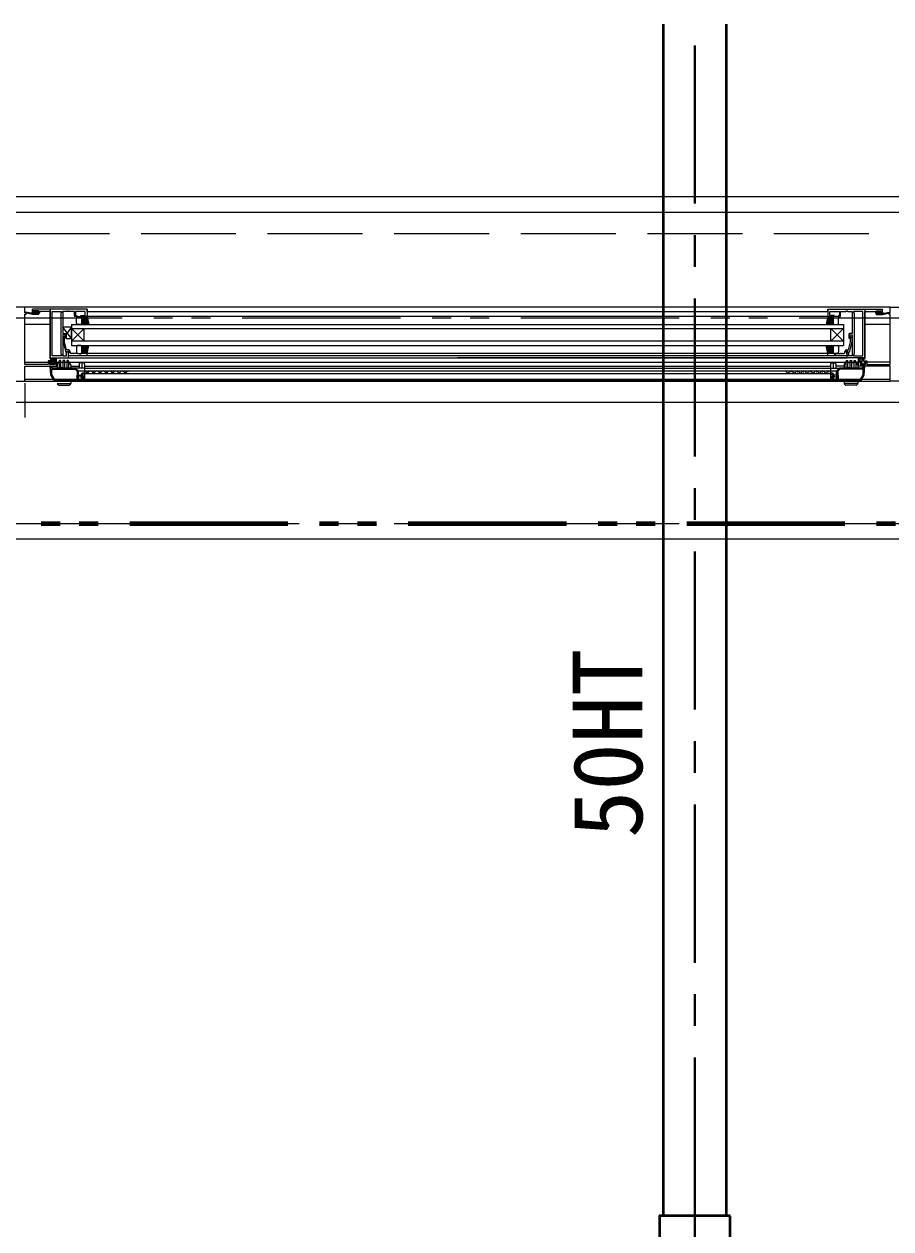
# Model space of a CAD drawing. Units: millimetres at full size, sheet at 1:30. Extents: x -16828 to 149130, y 47892 to 100313.
# Drawn here: x 20324 to 21146, y 62882 to 64024 of the extents above; entities that cross this region are included whole.
import ezdxf
from ezdxf.enums import TextEntityAlignment as Align

# ---------------------------------------------------------------- set-up
doc = ezdxf.new("R2010")
doc.units = ezdxf.units.MM
doc.header["$LTSCALE"] = 30
for name, pattern in [('CHAIN1', [8, 5, -1, 1, -1]), ('CHAIN2', [12, 9, -1, 1, -1]), ('DASHED3', [4, 3, -1]), ('DOUBLE_CHAIN1', [8.8, 5, -1, 0.6, -0.6, 0.6, -1])]:
    doc.linetypes.add(name, pattern=pattern)
for name, color, linetype, lineweight in [('0-0', 7, 'CHAIN2', 15), ('0-1', 7, 'Continuous', 15), ('2-0_通芯', 7, 'DOUBLE_CHAIN1', 15), ('2-A_建具', 7, 'Continuous', 15), ('9-9_配管－汚水１：硬質塩ビ管（ＤＶ）', 2, 'Continuous', 30)]:
    doc.layers.add(name, color=color, linetype=linetype, lineweight=lineweight)
doc.styles.add('ＭＳ ゴシック', font='')
doc.styles.get('ＭＳ ゴシック').set_extended_font_data('MS Gothic')

msp = doc.modelspace()

# ---------------------------------------------------------------- linework, layer by layer
at = {"layer": '0-0'}
msp.add_line((-9565.04, 63550.86), (35684.96, 63550.86), dxfattribs=at)
at = {"layer": '0-1'}
for p, q in [((-6110.04, 63845.86), (25484.96, 63845.86)), ((18459.96, 63665.86), (23009.96, 63665.86))]:
    msp.add_line(p, q, dxfattribs=at)
at = {"layer": '0-1', "linetype": 'DASHED3'}
msp.add_line((-925.04, 63825.86), (25384.96, 63825.86), dxfattribs=at)
at = {"layer": '2-0_通芯'}
msp.add_line((-9565.04, 63745.86), (35684.96, 63745.86), dxfattribs=at)
at = {"layer": '2-0_通芯', "color": 1, "lineweight": 60}
msp.add_line((-10727.74, 63550.86), (35684.96, 63550.86), dxfattribs=at)
at = {"layer": '2-A_建具'}
for p, q in [((21144.96, 63755.86), (20300.46, 63755.86)), ((20324.96, 63750.36), (20324.96, 63755.86)), ((20325.96, 63750.36), (20324.96, 63750.36)), ((20331.96, 63749.06), (20325.2, 63750.47)), ((20330.85, 63750.23), (20325.31, 63751.06)), ((20325.96, 63749.36), (20325.96, 63750.36)), ((20383.96, 63753.86), (20331.96, 63753.86)), ((20331.96, 63750.56), (20331.96, 63753.86)), ((20332.76, 63752.36), (20332.76, 63750.86)), ((20337.96, 63752.36), (20332.76, 63752.36)), ((20332.76, 63750.86), (20333.86, 63750.86)), ((20333.65, 63752.17), (20333.15, 63751.67)), ((20333.89, 63751.23), (20333.3, 63751.82)), ((20333.36, 63751.16), (20333.7, 63751.16)), ((20334.46, 63752.26), (20333.86, 63752.26)), ((20333.86, 63750.86), (20333.86, 63750.06)), ((20334.16, 63750.7), (20334.16, 63750.06)), ((20337.4, 63749.06), (20334.2, 63752.26)), ((20336.06, 63749.06), (20334.23, 63750.89)), ((20336.66, 63752.06), (20334.66, 63752.06)), ((20336.65, 63751.16), (20335.75, 63752.06)), ((20336.56, 63751.16), (20337.36, 63751.16)), ((20336.56, 63750.06), (20336.56, 63751.16)), ((20337.36, 63752.26), (20336.86, 63752.26)), ((20336.86, 63750.86), (20337.96, 63750.86)), ((20336.86, 63750.06), (20336.86, 63750.86)), ((20337.66, 63751.5), (20336.9, 63752.26)), ((20337.66, 63751.46), (20337.66, 63751.96)), ((20337.96, 63750.86), (20337.96, 63752.36)), ((20338.76, 63751.93), (20338.76, 63750.56)), ((20348.96, 63751.93), (20338.76, 63751.93)), ((20348.96, 63753.86), (20348.96, 63707.86)), ((20348.96, 63707.86), (20348.96, 63751.93)), ((20350.89, 63751.93), (20359.46, 63751.93)), ((20350.89, 63709.79), (20350.89, 63751.93)), ((20359.46, 63750.86), (20359.03, 63750.43)), ((20359.03, 63750.43), (20359.03, 63711.29)), ((20359.46, 63751.93), (20359.46, 63750.86)), ((20360.96, 63751.93), (20360.96, 63730.76)), ((20365, 63751.93), (20360.96, 63751.93)), ((20366, 63751.93), (20365.92, 63751.93)), ((20371.76, 63751.93), (20366.92, 63751.93)), ((20371.76, 63747.56), (20371.76, 63751.93)), ((20372.76, 63751.93), (20372.76, 63748.06)), ((20382.03, 63751.93), (20372.76, 63751.93)), ((20382.03, 63748.06), (20382.03, 63751.93)), ((20383.96, 63751.66), (20383.96, 63753.86)), ((20383.96, 63753.86), (20383.96, 63747.56)), ((20383.96, 63751.66), (20734.96, 63751.66)), ((20734.96, 63751.66), (21085.96, 63751.66)), ((21085.96, 63753.86), (21137.96, 63753.86)), ((21085.96, 63751.66), (21085.96, 63753.86)), ((21085.96, 63753.86), (21085.96, 63747.56)), ((21087.89, 63751.93), (21097.16, 63751.93)), ((21087.89, 63748.06), (21087.89, 63751.93)), ((21097.16, 63751.93), (21097.16, 63748.06)), ((21098.16, 63751.93), (21103, 63751.93)), ((21098.16, 63747.56), (21098.16, 63751.93)), ((21103.92, 63751.93), (21104, 63751.93)), ((21104.92, 63751.93), (21108.96, 63751.93)), ((21108.96, 63751.93), (21108.96, 63730.76)), ((21110.46, 63751.93), (21110.46, 63750.86)), ((21119.03, 63751.93), (21110.46, 63751.93)), ((21110.46, 63750.86), (21110.89, 63750.43)), ((21110.89, 63750.43), (21110.89, 63711.29)), ((21119.03, 63709.79), (21119.03, 63751.93)), ((21120.96, 63753.86), (21120.96, 63707.86)), ((21120.96, 63751.93), (21131.16, 63751.93)), ((21120.96, 63707.86), (21120.96, 63751.93)), ((21131.16, 63751.93), (21131.16, 63750.56)), ((21131.96, 63752.36), (21137.16, 63752.36)), ((21131.96, 63750.86), (21131.96, 63752.36)), ((21133.06, 63750.86), (21131.96, 63750.86)), ((21132.26, 63751.5), (21133.02, 63752.26)), ((21132.26, 63751.46), (21132.26, 63751.96)), ((21132.52, 63749.06), (21135.72, 63752.26)), ((21132.56, 63752.26), (21133.06, 63752.26)), ((21133.36, 63751.16), (21132.56, 63751.16)), ((21133.06, 63750.06), (21133.06, 63750.86)), ((21133.26, 63752.06), (21135.26, 63752.06)), ((21133.27, 63751.16), (21134.17, 63752.06)), ((21133.36, 63750.06), (21133.36, 63751.16)), ((21133.86, 63749.06), (21135.69, 63750.89)), ((21135.46, 63752.26), (21136.06, 63752.26)), ((21135.76, 63750.7), (21135.76, 63750.06)), ((21136.03, 63751.23), (21136.62, 63751.82)), ((21136.06, 63750.86), (21136.06, 63750.06)), ((21137.16, 63750.86), (21136.06, 63750.86)), ((21136.56, 63751.16), (21136.22, 63751.16)), ((21136.27, 63752.17), (21136.77, 63751.67)), ((21137.16, 63752.36), (21137.16, 63750.86)), ((21137.96, 63750.56), (21137.96, 63753.86)), ((21137.96, 63749.06), (21144.72, 63750.47)), ((21139.07, 63750.23), (21144.61, 63751.06)), ((21143.96, 63750.36), (21144.96, 63750.36)), ((21143.96, 63749.36), (21143.96, 63750.36)), ((21144.96, 63755.86), (21169.46, 63755.86)), ((21144.96, 63750.36), (21144.96, 63755.86)), ((20324.96, 63749.36), (20325.96, 63749.36)), ((20324.96, 63701.59), (20324.96, 63749.36)), ((20324.96, 63739.66), (20348.96, 63739.66)), ((20331.96, 63750.06), (20331.87, 63750.07)), ((20331.96, 63749.06), (20331.96, 63750.06)), ((20334.16, 63750.06), (20331.96, 63750.06)), ((20332.01, 63749.06), (20331.96, 63749.11)), ((20337.66, 63749.06), (20331.96, 63749.06)), ((20333.36, 63749.06), (20332.36, 63750.06)), ((20334.71, 63749.06), (20333.71, 63750.06)), ((20338.26, 63750.06), (20336.56, 63750.06)), ((20337.94, 63749.87), (20337.77, 63750.04)), ((20337.96, 63749.36), (20337.96, 63749.76)), ((20368.96, 63739.56), (20368.96, 63719.56)), ((20368.96, 63739.56), (21100.96, 63739.56)), ((20373.96, 63747.06), (20372.26, 63747.06)), ((20372.76, 63748.06), (20373.96, 63748.06)), ((20373.96, 63748.06), (20373.96, 63747.06)), ((20373.96, 63740.56), (20373.96, 63746.06)), ((20374.96, 63747.06), (20377.96, 63747.06)), ((20377.96, 63739.56), (20374.96, 63739.56)), ((20377.96, 63748.06), (20382.03, 63748.06)), ((20377.96, 63747.06), (20377.96, 63748.06)), ((20383.96, 63747.06), (20377.96, 63747.06)), ((20378.96, 63739.56), (20378.96, 63747.06)), ((20378.96, 63742.95), (20383.07, 63747.06)), ((20378.96, 63744.36), (20381.66, 63747.06)), ((20378.96, 63745.77), (20380.25, 63747.06)), ((20378.96, 63741.53), (20384.05, 63746.62)), ((20378.96, 63746.06), (20378.96, 63740.56)), ((20378.96, 63745.87), (20385.27, 63739.56)), ((20378.96, 63740.12), (20384.28, 63745.44)), ((20378.96, 63744.46), (20383.86, 63739.56)), ((20378.96, 63743.05), (20382.45, 63739.56)), ((20378.96, 63741.63), (20381.03, 63739.56)), ((20378.96, 63740.22), (20379.62, 63739.56)), ((20379.19, 63747.06), (20385.15, 63741.1)), ((20379.82, 63739.56), (20384.52, 63744.26)), ((20380.6, 63747.06), (20384.8, 63742.86)), ((20381.23, 63739.56), (20384.76, 63743.08)), ((20382.02, 63747.06), (20384.45, 63744.63)), ((20382.65, 63739.56), (20384.99, 63741.91)), ((20383.43, 63747.06), (20384.09, 63746.4)), ((20734.96, 63747.06), (20383.46, 63747.06)), ((20383.96, 63747.06), (20385.46, 63739.56)), ((20384.06, 63739.56), (20385.23, 63740.73)), ((21086.46, 63747.06), (20734.96, 63747.06)), ((21085.96, 63747.06), (21084.46, 63739.56)), ((21090.96, 63745.87), (21084.65, 63739.56)), ((21085.86, 63739.56), (21084.69, 63740.73)), ((21090.73, 63747.06), (21084.77, 63741.1)), ((21087.27, 63739.56), (21084.93, 63741.91)), ((21089.32, 63747.06), (21085.12, 63742.86)), ((21088.69, 63739.56), (21085.16, 63743.08)), ((21090.1, 63739.56), (21085.4, 63744.26)), ((21087.9, 63747.06), (21085.47, 63744.63)), ((21090.96, 63740.12), (21085.64, 63745.44)), ((21086.49, 63747.06), (21085.83, 63746.4)), ((21090.96, 63741.53), (21085.87, 63746.62)), ((21085.96, 63747.06), (21091.96, 63747.06)), ((21090.96, 63744.46), (21086.06, 63739.56)), ((21090.96, 63742.95), (21086.84, 63747.06)), ((21090.96, 63743.05), (21087.47, 63739.56)), ((21091.96, 63748.06), (21087.89, 63748.06)), ((21090.96, 63744.36), (21088.26, 63747.06)), ((21090.96, 63741.63), (21088.89, 63739.56)), ((21090.96, 63745.77), (21089.67, 63747.06)), ((21090.96, 63740.22), (21090.3, 63739.56)), ((21090.96, 63739.56), (21090.96, 63747.06)), ((21090.96, 63746.06), (21090.96, 63740.56)), ((21091.96, 63747.06), (21091.96, 63748.06)), ((21094.96, 63747.06), (21091.96, 63747.06)), ((21091.96, 63739.56), (21094.96, 63739.56)), ((21095.96, 63748.06), (21095.96, 63747.06)), ((21097.16, 63748.06), (21095.96, 63748.06)), ((21095.96, 63747.06), (21097.66, 63747.06)), ((21095.96, 63740.56), (21095.96, 63746.06)), ((21100.96, 63739.56), (21100.96, 63719.56)), ((21120.96, 63739.66), (21144.96, 63739.66)), ((21131.66, 63750.06), (21133.36, 63750.06)), ((21131.96, 63749.36), (21131.96, 63749.76)), ((21131.98, 63749.87), (21132.15, 63750.04)), ((21132.26, 63749.06), (21137.96, 63749.06)), ((21135.21, 63749.06), (21136.21, 63750.06)), ((21135.76, 63750.06), (21137.96, 63750.06)), ((21136.56, 63749.06), (21137.56, 63750.06)), ((21137.9, 63749.06), (21137.96, 63749.11)), ((21137.96, 63750.06), (21138.04, 63750.07)), ((21137.96, 63749.06), (21137.96, 63750.06)), ((21144.96, 63749.36), (21143.96, 63749.36)), ((21144.96, 63701.59), (21144.96, 63749.36)), ((20368.96, 63726.26), (20360.96, 63736.76)), ((20360.96, 63736.76), (20360.96, 63730.76)), ((20368.96, 63736.76), (20360.96, 63736.76)), ((20360.96, 63730.76), (20363.96, 63730.76)), ((20360.96, 63730.76), (20363.46, 63730.76)), ((20360.96, 63729.76), (20360.96, 63709.79)), ((20362.96, 63729.76), (20360.96, 63729.76)), ((20361.94, 63727.69), (20361.16, 63726.91)), ((20362.96, 63726.56), (20362.96, 63729.76)), ((20368.96, 63736.76), (20363.96, 63730.2)), ((20363.96, 63730.76), (20363.96, 63726.26)), ((20363.96, 63730.26), (20363.96, 63726.56)), ((20368.96, 63726.26), (20368.96, 63736.76)), ((20368.96, 63735.56), (21100.96, 63735.56)), ((20380.96, 63723.56), (20368.96, 63735.56)), ((20380.96, 63735.56), (20368.96, 63723.56)), ((20380.96, 63723.56), (20380.96, 63735.56)), ((21088.96, 63723.56), (21100.96, 63735.56)), ((21088.96, 63735.56), (21100.96, 63723.56)), ((21088.96, 63723.56), (21088.96, 63735.56)), ((21105.96, 63730.26), (21105.96, 63726.56)), ((21108.96, 63730.76), (21106.46, 63730.76)), ((21106.96, 63729.76), (21108.96, 63729.76)), ((21106.96, 63726.56), (21106.96, 63729.76)), ((21107.98, 63727.69), (21108.76, 63726.91)), ((21108.96, 63729.76), (21108.96, 63709.79)), ((20361.16, 63726.91), (20361.16, 63722.96)), ((20361.16, 63722.96), (20363.77, 63713.23)), ((20362.36, 63726.41), (20362.78, 63726.84)), ((20362.36, 63723.12), (20362.36, 63726.41)), ((20364.44, 63715.36), (20362.36, 63723.12)), ((20363.96, 63726.56), (20362.96, 63726.56)), ((20363.96, 63726.26), (20368.96, 63726.26)), ((21100.96, 63723.56), (20368.96, 63723.56)), ((20368.96, 63719.56), (21100.96, 63719.56)), ((20373.96, 63718.56), (20373.96, 63713.06)), ((20377.96, 63719.56), (20374.96, 63719.56)), ((20378.96, 63713.25), (20385.27, 63719.56)), ((20378.96, 63714.66), (20383.86, 63719.56)), ((20378.96, 63719.56), (20378.96, 63712.06)), ((20378.96, 63716.08), (20382.45, 63719.56)), ((20378.96, 63717.49), (20381.03, 63719.56)), ((20378.96, 63718.9), (20379.62, 63719.56)), ((20378.96, 63719), (20384.28, 63713.68)), ((20378.96, 63713.06), (20378.96, 63718.56)), ((20378.96, 63717.59), (20384.05, 63712.5)), ((20378.96, 63716.18), (20383.07, 63712.06)), ((20379.19, 63712.06), (20385.15, 63718.03)), ((20379.82, 63719.56), (20384.52, 63714.86)), ((20380.6, 63712.06), (20384.8, 63716.26)), ((20381.23, 63719.56), (20384.76, 63716.04)), ((20382.65, 63719.56), (20384.99, 63717.22)), ((20383.96, 63712.06), (20385.46, 63719.56)), ((20384.06, 63719.56), (20385.23, 63718.39)), ((21085.96, 63712.06), (21084.46, 63719.56)), ((21090.96, 63713.25), (21084.65, 63719.56)), ((21085.86, 63719.56), (21084.69, 63718.39)), ((21090.73, 63712.06), (21084.77, 63718.03)), ((21087.27, 63719.56), (21084.93, 63717.22)), ((21089.32, 63712.06), (21085.12, 63716.26)), ((21088.69, 63719.56), (21085.16, 63716.04)), ((21090.1, 63719.56), (21085.4, 63714.86)), ((21090.96, 63719), (21085.64, 63713.68)), ((21090.96, 63717.59), (21085.87, 63712.5)), ((21090.96, 63714.66), (21086.06, 63719.56)), ((21090.96, 63716.18), (21086.84, 63712.06)), ((21090.96, 63716.08), (21087.47, 63719.56)), ((21090.96, 63717.49), (21088.89, 63719.56)), ((21090.96, 63718.9), (21090.3, 63719.56)), ((21090.96, 63719.56), (21090.96, 63712.06)), ((21090.96, 63713.06), (21090.96, 63718.56)), ((21091.96, 63719.56), (21094.96, 63719.56)), ((21095.96, 63718.56), (21095.96, 63713.06)), ((21105.48, 63715.36), (21107.56, 63723.12)), ((21105.96, 63726.56), (21106.96, 63726.56)), ((21108.76, 63722.96), (21106.15, 63713.23)), ((21107.56, 63726.41), (21107.14, 63726.84)), ((21107.56, 63723.12), (21107.56, 63726.41)), ((21108.76, 63726.91), (21108.76, 63722.96)), ((20347.06, 63704.76), (20347.06, 63704.16)), ((20354.96, 63705.06), (20347.36, 63705.06)), ((20347.36, 63703.86), (20348.56, 63705.06)), ((20348.9, 63704.06), (20349.9, 63705.06)), ((20348.96, 63707.86), (20365.96, 63707.86)), ((20348.96, 63707.86), (20734.96, 63707.86)), ((20349.23, 63706.66), (20353.19, 63706.66)), ((20349.3, 63701.76), (20352.6, 63705.06)), ((20349.46, 63703.27), (20351.25, 63705.06)), ((20350.06, 63705.06), (20350.16, 63706.21)), ((20359.46, 63709.79), (20350.89, 63709.79)), ((20351.26, 63705.06), (20351.16, 63706.21)), ((20352.94, 63704.06), (20353.94, 63705.06)), ((20353.76, 63706.24), (20353.76, 63705.06)), ((20354.09, 63703.86), (20354.96, 63704.73)), ((20354.96, 63704.16), (20354.96, 63706.84)), ((20355.46, 63701.13), (20357.96, 63705.46)), ((20357.36, 63704.42), (20357.36, 63698.16)), ((20358.86, 63705.46), (20357.96, 63705.46)), ((20358.86, 63698.46), (20358.86, 63705.46)), ((20359.03, 63711.29), (20359.46, 63710.86)), ((20359.46, 63710.86), (20359.46, 63709.79)), ((20360.96, 63709.79), (20364.46, 63709.79)), ((20361.16, 63698.46), (20361.16, 63705.46)), ((20362.76, 63705.46), (20361.16, 63705.46)), ((20362.76, 63698.46), (20362.76, 63705.46)), ((20364.03, 63712.1), (20365.16, 63714.06)), ((20364.03, 63711.29), (20364.03, 63712.1)), ((20364.46, 63710.86), (20364.03, 63711.29)), ((20364.25, 63712.86), (20364.47, 63712.86)), ((20366.26, 63715.36), (20364.44, 63715.36)), ((20364.46, 63709.79), (20364.46, 63710.86)), ((20365.06, 63698.46), (20365.06, 63705.46)), ((20365.96, 63705.46), (20365.06, 63705.46)), ((20365.16, 63714.06), (20366.46, 63714.06)), ((20365.66, 63707.86), (20734.96, 63707.86)), ((20365.96, 63714.06), (20365.96, 63707.86)), ((20365.96, 63710.06), (21103.96, 63710.06)), ((20368.46, 63701.13), (20365.96, 63705.46)), ((20366.46, 63714.06), (20366.46, 63712.26)), ((20366.56, 63698.16), (20366.56, 63704.42)), ((20367.76, 63713.06), (20367.76, 63713.86)), ((20370, 63712.06), (20368.76, 63712.06)), ((20371, 63712.06), (20370.92, 63712.06)), ((20371.18, 63711.94), (20371, 63712.06)), ((20375.04, 63712.06), (20371.92, 63712.06)), ((20374.96, 63712.06), (20377.96, 63712.06)), ((20376.96, 63711.36), (20375.04, 63712.06)), ((20377.96, 63711.36), (20376.96, 63711.36)), ((20377.96, 63712.06), (20377.96, 63711.36)), ((21091.96, 63712.06), (20377.96, 63712.06)), ((20378.96, 63714.76), (20381.66, 63712.06)), ((20378.96, 63713.35), (20380.25, 63712.06)), ((20382.02, 63712.06), (20384.45, 63714.49)), ((20383.43, 63712.06), (20384.09, 63712.72)), ((20383.96, 63710.06), (20383.96, 63711.56)), ((20734.96, 63707.86), (21104.26, 63707.86)), ((21120.96, 63707.86), (20734.96, 63707.86)), ((21087.9, 63712.06), (21085.47, 63714.49)), ((21086.49, 63712.06), (21085.83, 63712.72)), ((21085.96, 63710.06), (21085.96, 63711.56)), ((21090.96, 63714.76), (21088.26, 63712.06)), ((21090.96, 63713.35), (21089.67, 63712.06)), ((21091.96, 63712.06), (21091.96, 63711.36)), ((21094.96, 63712.06), (21091.96, 63712.06)), ((21091.96, 63711.36), (21092.96, 63711.36)), ((21092.96, 63711.36), (21094.88, 63712.06)), ((21094.88, 63712.06), (21098, 63712.06)), ((21098.73, 63711.94), (21098.92, 63712.06)), ((21098.92, 63712.06), (21099, 63712.06)), ((21099.92, 63712.06), (21101.16, 63712.06)), ((21101.46, 63701.13), (21103.96, 63705.46)), ((21102.16, 63713.06), (21102.16, 63713.86)), ((21103.36, 63698.16), (21103.36, 63704.42)), ((21104.76, 63714.06), (21103.46, 63714.06)), ((21103.46, 63714.06), (21103.46, 63712.26)), ((21103.66, 63715.36), (21105.48, 63715.36)), ((21103.96, 63714.06), (21103.96, 63707.86)), ((21120.96, 63707.86), (21103.96, 63707.86)), ((21103.96, 63705.46), (21104.86, 63705.46)), ((21105.89, 63712.1), (21104.76, 63714.06)), ((21104.86, 63698.46), (21104.86, 63705.46)), ((21105.67, 63712.86), (21105.45, 63712.86)), ((21105.46, 63710.86), (21105.89, 63711.29)), ((21105.46, 63709.79), (21105.46, 63710.86)), ((21108.96, 63709.79), (21105.46, 63709.79)), ((21105.89, 63711.29), (21105.89, 63712.1)), ((21107.16, 63698.46), (21107.16, 63705.46)), ((21107.16, 63705.46), (21108.76, 63705.46)), ((21108.76, 63698.46), (21108.76, 63705.46)), ((21110.89, 63711.29), (21110.46, 63710.86)), ((21110.46, 63710.86), (21110.46, 63709.79)), ((21110.46, 63709.79), (21119.03, 63709.79)), ((21111.06, 63698.46), (21111.06, 63705.46)), ((21111.06, 63705.46), (21111.96, 63705.46)), ((21114.46, 63701.13), (21111.96, 63705.46)), ((21112.56, 63704.42), (21112.56, 63698.16)), ((21114.96, 63704.16), (21114.96, 63706.84)), ((21114.96, 63705.06), (21122.56, 63705.06)), ((21116.16, 63706.24), (21116.16, 63705.06)), ((21120.69, 63706.66), (21116.73, 63706.66)), ((21118.66, 63705.06), (21118.76, 63706.21)), ((21119.86, 63705.06), (21119.76, 63706.21)), ((21122.86, 63704.76), (21122.86, 63704.16)), ((20324.96, 63703.86), (20349.16, 63703.86)), ((20346.86, 63701.59), (20324.96, 63701.59)), ((20324.96, 63699.96), (20355.46, 63699.96)), ((20324.96, 63685.86), (20324.96, 63699.96)), ((20346.86, 63703.36), (20346.86, 63701.59)), ((20348.06, 63703.06), (20349.16, 63703.06)), ((20348.06, 63701.59), (20348.06, 63703.06)), ((20353.33, 63701.59), (20348.06, 63701.59)), ((20348.16, 63704.06), (20349.46, 63704.06)), ((20348.26, 63702.07), (20348.85, 63702.66)), ((20348.26, 63702.36), (20348.26, 63701.86)), ((20349.46, 63702.66), (20348.56, 63702.66)), ((20348.56, 63701.56), (20349.06, 63701.56)), ((20349.39, 63691.74), (20348.96, 63699.96)), ((20349.1, 63701.57), (20349.26, 63701.72)), ((20349.16, 63703.06), (20349.16, 63703.86)), ((20349.26, 63701.76), (20351.36, 63701.76)), ((20349.46, 63704.06), (20349.46, 63702.66)), ((20350.46, 63698.04), (20350.46, 63699.96)), ((20381.46, 63698.16), (20350.46, 63698.16)), ((20350.64, 63701.76), (20351.62, 63702.74)), ((20351.56, 63701.56), (20352.16, 63701.56)), ((20351.79, 63701.56), (20352.83, 63702.6)), ((20351.86, 63704.06), (20353.86, 63704.06)), ((20351.86, 63703.12), (20351.86, 63704.06)), ((20352.16, 63703.86), (21114.96, 63703.86)), ((20352.16, 63703.86), (20352.16, 63703.06)), ((20352.16, 63703.06), (20353.33, 63703.06)), ((20352.66, 63702.66), (20352.32, 63702.66)), ((20352.37, 63701.65), (20352.87, 63702.15)), ((20353.33, 63703.06), (20353.33, 63701.59)), ((20354.26, 63697.96), (20354.26, 63698.16)), ((20354.96, 63699.96), (20354.96, 63703.86)), ((20355.46, 63701.13), (20355.46, 63698.16)), ((20361.16, 63703.36), (20358.86, 63703.36)), ((20361.16, 63698.46), (20358.86, 63698.46)), ((20365.06, 63703.36), (20362.76, 63703.36)), ((20362.76, 63698.46), (20365.06, 63698.46)), ((20368.46, 63701.13), (20368.46, 63698.16)), ((20368.46, 63699.96), (20376.46, 63699.96)), ((20375.56, 63695.56), (21094.36, 63695.56)), ((20376.46, 63701.96), (20376.46, 63698.16)), ((20380.46, 63702.96), (20377.46, 63702.96)), ((20378.96, 63702.96), (20378.96, 63698.16)), ((20381.46, 63693.66), (20380.96, 63693.66)), ((20381.46, 63701.96), (20381.46, 63685.86)), ((20381.46, 63699.96), (21088.46, 63699.96)), ((20381.46, 63697.96), (21088.46, 63697.96)), ((20384.02, 63694.92), (20384.22, 63694.92)), ((20387.02, 63694.16), (20387.22, 63694.16)), ((20390.02, 63694.92), (20390.22, 63694.92)), ((20393.02, 63694.16), (20393.22, 63694.16)), ((20396.02, 63694.92), (20396.22, 63694.92)), ((20399.02, 63694.16), (20399.22, 63694.16)), ((20402.02, 63694.92), (20402.22, 63694.92)), ((20405.02, 63694.16), (20405.22, 63694.16)), ((20408.02, 63694.92), (20408.22, 63694.92)), ((20411.02, 63694.16), (20411.22, 63694.16)), ((20417.02, 63694.16), (20417.22, 63694.16)), ((20420.02, 63694.92), (20420.22, 63694.92)), ((20423.02, 63694.16), (20423.22, 63694.16)), ((21048.02, 63694.92), (21048.22, 63694.92)), ((21051.02, 63694.16), (21051.22, 63694.16)), ((21054.02, 63694.92), (21054.22, 63694.92)), ((21057.02, 63694.16), (21057.22, 63694.16)), ((21060.02, 63694.92), (21060.22, 63694.92)), ((21063.02, 63694.16), (21063.22, 63694.16)), ((21066.02, 63694.92), (21066.22, 63694.92)), ((21069.02, 63694.16), (21069.22, 63694.16)), ((21072.02, 63694.92), (21072.22, 63694.92)), ((21075.02, 63694.16), (21075.22, 63694.16)), ((21078.02, 63694.92), (21078.22, 63694.92)), ((21081.02, 63694.16), (21081.22, 63694.16)), ((21084.02, 63694.92), (21084.22, 63694.92)), ((21087.02, 63694.16), (21087.22, 63694.16)), ((21088.46, 63701.96), (21088.46, 63685.86)), ((21088.46, 63698.16), (21119.46, 63698.16)), ((21088.46, 63693.66), (21088.96, 63693.66)), ((21089.46, 63702.96), (21092.46, 63702.96)), ((21090.96, 63702.96), (21090.96, 63698.16)), ((21093.46, 63701.96), (21093.46, 63698.16)), ((21101.46, 63699.96), (21093.46, 63699.96)), ((21101.46, 63701.13), (21101.46, 63698.16)), ((21104.86, 63703.36), (21107.16, 63703.36)), ((21107.16, 63698.46), (21104.86, 63698.46)), ((21108.76, 63703.36), (21111.06, 63703.36)), ((21108.76, 63698.46), (21111.06, 63698.46)), ((21114.46, 63701.13), (21114.46, 63698.16)), ((21144.96, 63699.96), (21114.46, 63699.96)), ((21117.76, 63703.86), (21114.96, 63703.86)), ((21114.96, 63699.96), (21114.96, 63703.86)), ((21115.66, 63697.96), (21115.66, 63698.16)), ((21118.06, 63704.06), (21116.06, 63704.06)), ((21116.59, 63703.06), (21116.59, 63701.59)), ((21117.76, 63703.06), (21116.59, 63703.06)), ((21116.59, 63701.59), (21121.86, 63701.59)), ((21117.55, 63701.65), (21117.05, 63702.15)), ((21117.26, 63702.66), (21117.6, 63702.66)), ((21117.76, 63703.86), (21117.76, 63703.06)), ((21118.36, 63701.56), (21117.76, 63701.56)), ((21118.06, 63703.12), (21118.06, 63704.06)), ((21120.66, 63701.76), (21118.56, 63701.76)), ((21119.46, 63698.04), (21119.46, 63699.96)), ((21120.46, 63704.06), (21120.46, 63702.66)), ((21121.76, 63704.06), (21120.46, 63704.06)), ((21120.46, 63702.66), (21121.36, 63702.66)), ((21120.53, 63691.74), (21120.96, 63699.96)), ((21144.96, 63703.86), (21120.76, 63703.86)), ((21120.76, 63703.06), (21120.76, 63703.86)), ((21121.86, 63703.06), (21120.76, 63703.06)), ((21121.36, 63701.56), (21120.86, 63701.56)), ((21121.66, 63702.36), (21121.66, 63701.86)), ((21121.86, 63701.59), (21121.86, 63703.06)), ((21123.06, 63703.36), (21123.06, 63701.59)), ((21123.06, 63701.59), (21144.96, 63701.59)), ((21144.96, 63685.86), (21144.96, 63699.96)), ((20300.46, 63685.86), (21144.96, 63685.86)), ((20324.96, 63687.49), (21144.96, 63687.49)), ((20324.96, 63683.86), (20324.96, 63651.36)), ((20352.37, 63686.36), (20349.52, 63691.29)), ((21116.58, 63686.06), (20353.34, 63686.06)), ((20368.46, 63685.66), (20355.46, 63685.66)), ((20355.59, 63683.36), (20368.33, 63683.36)), ((20356.51, 63682.07), (20355.63, 63683.29)), ((20356.92, 63681.86), (20367, 63681.86)), ((20357.36, 63685.86), (20357.36, 63685.66)), ((20357.86, 63685.66), (20357.86, 63685.86)), ((20366.06, 63685.66), (20366.06, 63685.86)), ((20366.56, 63685.66), (20366.56, 63685.86)), ((20367.41, 63682.07), (20368.29, 63683.29)), ((20368.46, 63685.66), (20368.34, 63683.45)), ((20374.06, 63691.18), (20374.06, 63690.23)), ((20375.36, 63690.16), (20375.36, 63687.16)), ((20379.16, 63687.16), (20375.36, 63687.16)), ((20375.49, 63691.37), (20378.21, 63691.37)), ((20375.56, 63687.16), (20375.56, 63690.16)), ((20378.66, 63690.63), (20378.41, 63690.57)), ((20378.52, 63689.7), (20378.95, 63690.13)), ((20379.68, 63691.37), (20380.26, 63689.96)), ((21088.86, 63692.66), (20381.06, 63692.66)), ((21090.24, 63691.37), (21089.66, 63689.96)), ((21089.66, 63689.96), (21089.66, 63686.96)), ((21091.4, 63689.7), (21090.97, 63690.13)), ((21091.26, 63690.63), (21091.51, 63690.57)), ((21094.43, 63691.37), (21091.71, 63691.37)), ((21094.36, 63687.16), (21094.36, 63690.16)), ((21095.86, 63691.18), (21095.86, 63690.23)), ((21101.46, 63685.66), (21114.46, 63685.66)), ((21101.46, 63685.66), (21101.58, 63683.45)), ((21114.33, 63683.36), (21101.59, 63683.36)), ((21102.51, 63682.07), (21101.63, 63683.29)), ((21113, 63681.86), (21102.92, 63681.86)), ((21103.36, 63685.66), (21103.36, 63685.86)), ((21103.86, 63685.66), (21103.86, 63685.86)), ((21112.06, 63685.66), (21112.06, 63685.86)), ((21112.56, 63685.86), (21112.56, 63685.66)), ((21113.41, 63682.07), (21114.29, 63683.29)), ((21114.46, 63685.66), (21114.34, 63683.45)), ((21117.55, 63686.36), (21120.4, 63691.29)), ((21169.46, 63685.86), (21144.96, 63685.86)), ((22074.46, 63535.86), (19395.46, 63535.86))]:
    msp.add_line(p, q, dxfattribs=at)
for points in [[(19404.96, 63860.86), (22064.96, 63860.86), (22064.96, 63845.86)], [(20352.47, 63686.56), (20349.46, 63691.78), (20349.46, 63699.96)], [(20350.36, 63699.96), (20350.36, 63697.96), (20372.86, 63697.96), (20375.36, 63695.46), (20375.36, 63691.33), (20374.91, 63690.79)], [(20352.99, 63687.46), (20350.36, 63692.02), (20350.36, 63697.06), (20372.49, 63697.06), (20374.46, 63695.09), (20374.46, 63691.66), (20374.06, 63691.18)], [(20375.56, 63691.57), (20375.56, 63695.56), (20372.96, 63698.16)], [(21094.36, 63691.57), (21094.36, 63695.56), (21096.96, 63698.16)], [(21119.56, 63699.96), (21119.56, 63697.96), (21097.06, 63697.96), (21094.56, 63695.46), (21094.56, 63691.33), (21095.01, 63690.79)], [(21116.93, 63687.46), (21119.56, 63692.02), (21119.56, 63697.06), (21097.43, 63697.06), (21095.46, 63695.09), (21095.46, 63691.66), (21095.86, 63691.18)], [(21117.45, 63686.56), (21120.46, 63691.78), (21120.46, 63699.96)], [(20374.26, 63689.89), (20374.26, 63686.96), (20353.86, 63686.96)], [(20375.26, 63690.46), (20375.06, 63690.46), (20375.06, 63690.86), (20375.49, 63691.37)], [(20378.16, 63690.86), (20378.16, 63690.56), (20378.96, 63690.56), (20378.96, 63687.66)], [(20379.16, 63687.16), (20379.16, 63689.36), (20378.66, 63689.36)], [(20380.26, 63689.96), (20380.26, 63686.96), (21089.66, 63686.96)], [(21094.56, 63690.16), (21094.56, 63687.16), (21090.76, 63687.16), (21090.76, 63689.36), (21091.26, 63689.36)], [(21091.76, 63690.86), (21091.76, 63690.56), (21090.96, 63690.56), (21090.96, 63687.66)], [(21094.66, 63690.46), (21094.86, 63690.46), (21094.86, 63690.86), (21094.43, 63691.37)], [(21095.66, 63689.89), (21095.66, 63686.96), (21116.06, 63686.96)]]:
    msp.add_lwpolyline(points, dxfattribs=at)
for centre in [(20377.01, 63688.64), (21092.91, 63688.64)]:
    msp.add_circle(centre, 1.45, dxfattribs=at)
for centre, radius, start, end in [((20325.26, 63750.76), 0.3, 81.55064, 258.25019), ((20330.8, 63749.94), 0.3, 21.55064, 81.55064), ((20332.46, 63750.56), 0.5, 180, 270), ((20333.36, 63751.46), 0.3, 135, 270), ((20333.86, 63751.96), 0.3, 90, 135), ((20333.7, 63751.46), 0.3, 270, 326.94427), ((20334.16, 63751.16), 0.25, 303.05573, 146.94427), ((20334.46, 63750.7), 0.3, 123.05573, 180), ((20334.46, 63752.06), 0.2, 0, 90), ((20336.86, 63752.06), 0.2, 90, 180), ((20337.36, 63751.96), 0.3, 0, 90), ((20337.36, 63751.46), 0.3, 270, 359.99999), ((20338.26, 63750.56), 0.5, 270, 0), ((20365, 63752.13), 0.2, 270, 336.42182), ((20365.46, 63751.93), 0.3, 23.57818, 156.42182), ((20365.92, 63752.13), 0.2, 203.57818, 270), ((20366, 63752.13), 0.2, 270, 336.42182), ((20366.46, 63751.93), 0.3, 23.57818, 156.42182), ((20366.92, 63752.13), 0.2, 203.57818, 270), ((21103, 63752.13), 0.2, 270, 336.42182), ((21103.46, 63751.93), 0.3, 23.57818, 156.42182), ((21103.92, 63752.13), 0.2, 203.57818, 270), ((21104, 63752.13), 0.2, 270, 336.42182), ((21104.46, 63751.93), 0.3, 23.57818, 156.42182), ((21104.92, 63752.13), 0.2, 203.57818, 270), ((21131.66, 63750.56), 0.5, 180, 270), ((21132.56, 63751.96), 0.3, 90, 180), ((21132.56, 63751.46), 0.3, 180, 270), ((21133.06, 63752.06), 0.2, 0, 90), ((21135.46, 63752.06), 0.2, 90, 180), ((21135.76, 63751.16), 0.25, 33.05573, 236.94427), ((21135.46, 63750.7), 0.3, 0, 56.94427), ((21136.22, 63751.46), 0.3, 213.05573, 270), ((21136.06, 63751.96), 0.3, 45, 90), ((21136.56, 63751.46), 0.3, 270, 45), ((21137.46, 63750.56), 0.5, 270, 0), ((21139.12, 63749.94), 0.3, 98.44936, 158.44936), ((21144.66, 63750.76), 0.3, 281.74981, 98.44936), ((20331.36, 63750.16), 0.3, 201.55064, 320.80246), ((20331.83, 63749.78), 0.3, 80.80246, 140.80246), ((20337.66, 63749.76), 0.3, 0, 90), ((20337.66, 63749.36), 0.3, 270, 359.99999), ((20372.26, 63747.56), 0.5, 180, 270), ((20374.96, 63746.06), 1, 89.9999, 179.9999), ((20374.96, 63740.56), 1, 179.9999, 269.9999), ((20377.96, 63746.06), 1, 359.9999, 89.9999), ((20377.96, 63740.56), 1, 269.9999, 359.9999), ((20383.46, 63747.56), 0.5, 270, 0), ((21086.46, 63747.56), 0.5, 180, 270), ((21091.96, 63746.06), 1, 90.0001, 180.0001), ((21091.96, 63740.56), 1, 180.0001, 270.0001), ((21094.96, 63746.06), 1, 0.0001, 90.0001), ((21094.96, 63740.56), 1, 270.0001, 0.0001), ((21097.66, 63747.56), 0.5, 270, 0), ((21132.26, 63749.76), 0.3, 90, 180), ((21132.26, 63749.36), 0.3, 180, 270), ((21138.09, 63749.78), 0.3, 39.19754, 99.19754), ((21138.56, 63750.16), 0.3, 219.19754, 338.44936), ((20362.36, 63727.26), 0.6, 315, 135), ((20363.46, 63730.26), 0.5, 0, 90), ((21106.46, 63730.26), 0.5, 90, 180), ((21107.56, 63727.26), 0.6, 45, 225), ((20374.96, 63718.56), 1, 90.0001, 180.0001), ((20377.96, 63718.56), 1, 0.0001, 90.0001), ((21091.96, 63718.56), 1, 89.9999, 179.9999), ((21094.96, 63718.56), 1, 359.9999, 89.9999), ((20347.36, 63704.76), 0.3, 90, 180), ((20349.23, 63707.26), 0.6, 89.95977, 269.95977), ((20350.66, 63706.16), 0.5, 5.09207, 174.90793), ((20353.19, 63706.96), 0.3, 269.95977, 340.81024), ((20353.76, 63706.76), 0.3, 300, 160.81024), ((20354.06, 63706.24), 0.3, 120, 180), ((20354.39, 63707.56), 0.3, 40.52878, 90), ((20354.85, 63707.95), 0.3, 220.52878, 280.52878), ((20354.96, 63707.36), 0.3, 300, 100.52878), ((20355.26, 63706.84), 0.3, 120, 180), ((20364.25, 63713.36), 0.5, 195, 270), ((20366.26, 63711.76), 0.3, 90, 180), ((20366.26, 63713.86), 1.5, 0, 90), ((20366.26, 63712.26), 0.2, 270, 0), ((20368.76, 63713.06), 1, 180, 270), ((20370, 63711.86), 0.2, 23.57818, 90), ((20370.46, 63712.06), 0.3, 203.57818, 336.42182), ((20370.92, 63711.86), 0.2, 90, 156.42182), ((20371.46, 63712.06), 0.3, 203.57818, 336.42182), ((20371.92, 63711.86), 0.2, 90, 156.42182), ((20374.96, 63713.06), 1, 180.0001, 270.0001), ((20377.96, 63713.06), 1, 270.0001, 0.0001), ((20383.46, 63711.56), 0.5, 0, 90), ((21086.46, 63711.56), 0.5, 90, 180), ((21091.96, 63713.06), 1, 179.9999, 269.9999), ((21094.96, 63713.06), 1, 269.9999, 359.9999), ((21098, 63711.86), 0.2, 23.57818, 90), ((21098.46, 63712.06), 0.3, 203.57818, 336.42182), ((21099, 63711.86), 0.2, 23.57818, 90), ((21099.46, 63712.06), 0.3, 203.57818, 336.42182), ((21099.92, 63711.86), 0.2, 90, 156.42182), ((21101.16, 63713.06), 1, 270, 0), ((21103.66, 63713.86), 1.5, 90, 180), ((21103.66, 63712.26), 0.2, 180, 270), ((21103.66, 63711.76), 0.3, 0, 90), ((21105.67, 63713.36), 0.5, 270, 345), ((21114.96, 63707.36), 0.3, 79.47122, 240), ((21114.66, 63706.84), 0.3, 0, 60), ((21115.07, 63707.95), 0.3, 259.47122, 319.47122), ((21115.53, 63707.56), 0.3, 90, 139.47122), ((21116.16, 63706.76), 0.3, 19.18976, 240), ((21115.86, 63706.24), 0.3, 0, 60), ((21116.73, 63706.96), 0.3, 199.18976, 270.04023), ((21119.26, 63706.16), 0.5, 5.09207, 174.90793), ((21120.69, 63707.26), 0.6, 270.04023, 90.04023), ((21122.56, 63704.76), 0.3, 0, 90), ((20347.36, 63703.36), 0.5, 90, 180), ((20347.36, 63704.16), 0.3, 180, 270), ((20347.96, 63704.06), 0.2, 270, 359.99999), ((20348.56, 63702.36), 0.3, 90, 180), ((20348.56, 63701.86), 0.3, 180, 270), ((20349.06, 63701.76), 0.2, 270, 359.99999), ((20351.56, 63701.76), 0.2, 180, 270), ((20351.86, 63702.66), 0.25, 123.05573, 326.94427), ((20351.56, 63703.12), 0.3, 303.05573, 359.99999), ((20352.32, 63702.36), 0.3, 90, 146.94427), ((20352.16, 63701.86), 0.3, 270, 315), ((20352.66, 63702.36), 0.3, 315, 90), ((20354.06, 63704.06), 0.2, 180, 270), ((20354.66, 63704.16), 0.3, 270, 359.99999), ((20377.46, 63701.96), 1, 90, 180), ((20380.96, 63690.86), 2.8, 90, 180), ((20381.06, 63690.76), 2.9, 90, 180), ((20380.46, 63701.96), 1, 0, 90), ((20381.12, 63693.7), 1.72, 29.20254, 78.5883), ((20384.12, 63695.38), 1.72, 209.20254, 330.79746), ((20387.12, 63693.7), 1.72, 29.20254, 150.79746), ((20390.12, 63695.38), 1.72, 209.20254, 330.79746), ((20393.12, 63693.7), 1.72, 29.20254, 150.79746), ((20396.12, 63695.38), 1.72, 209.20254, 330.79746), ((20399.12, 63693.7), 1.72, 29.20254, 150.79746), ((20402.12, 63695.38), 1.72, 209.20254, 330.79746), ((20405.12, 63693.7), 1.72, 29.20254, 150.79746), ((20408.12, 63695.38), 1.72, 209.20254, 330.79746), ((20411.12, 63693.7), 1.72, 29.20254, 150.79746), ((20414.12, 63695.38), 1.72, 209.20254, 330.79746), ((20417.12, 63693.7), 1.72, 29.20254, 150.79746), ((20420.12, 63695.38), 1.72, 209.20254, 330.79746), ((20423.12, 63693.7), 1.72, 43.81375, 150.79746), ((21045.12, 63693.7), 1.72, 29.20254, 75.16435), ((21048.12, 63695.38), 1.72, 209.20254, 330.79746), ((21051.12, 63693.7), 1.72, 29.20254, 150.79746), ((21054.12, 63695.38), 1.72, 209.20254, 330.79746), ((21057.12, 63693.7), 1.72, 29.20254, 150.79746), ((21060.12, 63695.38), 1.72, 209.20254, 330.79746), ((21063.12, 63693.7), 1.72, 29.20254, 150.79746), ((21066.12, 63695.38), 1.72, 209.20254, 330.79746), ((21069.12, 63693.7), 1.72, 29.20254, 150.79746), ((21072.12, 63695.38), 1.72, 209.20254, 330.79746), ((21075.12, 63693.7), 1.72, 29.20254, 150.79746), ((21078.12, 63695.38), 1.72, 209.20254, 330.79746), ((21081.12, 63693.7), 1.72, 29.20254, 150.79746), ((21084.12, 63695.38), 1.72, 209.20254, 330.79746), ((21087.12, 63693.7), 1.72, 38.7592, 150.79746), ((21089.46, 63701.96), 1, 90, 180), ((21088.86, 63690.76), 2.9, 0, 90), ((21088.96, 63690.86), 2.8, 0, 90), ((21092.46, 63701.96), 1, 0, 90), ((21115.26, 63704.16), 0.3, 180, 270), ((21115.86, 63704.06), 0.2, 270, 359.99999), ((21117.26, 63702.36), 0.3, 90, 225), ((21117.76, 63701.86), 0.3, 225, 270), ((21117.6, 63702.36), 0.3, 33.05573, 90), ((21118.06, 63702.66), 0.25, 213.05573, 56.94427), ((21118.36, 63703.12), 0.3, 180, 236.94427), ((21118.36, 63701.76), 0.2, 270, 359.99999), ((21120.86, 63701.76), 0.2, 180, 270), ((21121.36, 63702.36), 0.3, 0, 90), ((21121.36, 63701.86), 0.3, 270, 359.99999), ((21121.96, 63704.06), 0.2, 180, 270), ((21122.56, 63704.16), 0.3, 270, 359.99999), ((21122.56, 63703.36), 0.5, 0, 90), ((20350.39, 63691.79), 1, 183, 210), ((20353.24, 63686.86), 1, 210, 270), ((20353.34, 63687.06), 1, 210, 270), ((20353.86, 63687.96), 1, 210, 270), ((20356.92, 63682.36), 0.5, 215.71895, 270), ((20367, 63682.36), 0.5, 270, 324.28105), ((20368.04, 63683.46), 0.3, 324.28105, 357), ((20374.26, 63690.23), 0.2, 180, 240), ((20374.06, 63689.89), 0.2, 0, 60), ((20375.06, 63690.66), 0.2, 140, 270), ((20375.06, 63690.16), 0.3, 0, 90), ((20375.26, 63690.16), 0.3, 0, 90), ((20375.26, 63691.57), 0.3, 320, 359.99999), ((20378.36, 63690.76), 0.2, 180, 285), ((20378.66, 63689.56), 0.2, 135, 270), ((20378.46, 63687.66), 0.5, 270, 359.99999), ((20378.74, 63690.34), 0.3, 315, 105), ((20380.04, 63691.72), 0.5, 136.86773, 224.6572), ((20381.06, 63690.76), 1.9, 90, 136.86773), ((21088.86, 63690.76), 1.9, 43.13227, 90), ((21089.88, 63691.72), 0.5, 315.3428, 43.13227), ((21091.18, 63690.34), 0.3, 75, 225), ((21091.46, 63687.66), 0.5, 180, 270), ((21091.26, 63689.56), 0.2, 270, 45), ((21091.56, 63690.76), 0.2, 255, 0), ((21094.66, 63691.57), 0.3, 180, 220), ((21094.66, 63690.16), 0.3, 90, 180), ((21094.86, 63690.16), 0.3, 90, 180), ((21094.86, 63690.66), 0.2, 270, 40), ((21095.86, 63689.89), 0.2, 120, 180), ((21095.66, 63690.23), 0.2, 300, 0), ((21101.88, 63683.46), 0.3, 183, 215.71895), ((21102.92, 63682.36), 0.5, 215.71895, 270), ((21113, 63682.36), 0.5, 270, 324.28105), ((21114.04, 63683.46), 0.3, 324.28105, 357), ((21116.06, 63687.96), 1, 270, 330), ((21116.58, 63687.06), 1, 270, 330), ((21116.68, 63686.86), 1, 270, 330), ((21119.53, 63691.79), 1, 330, 357)]:
    msp.add_arc(centre, radius, start, end, dxfattribs=at)
at = {"layer": '9-9_配管－汚水１：硬質塩ビ管（ＤＶ）', "color": 6, "lineweight": 35}
for p, q in [((20929.96, 64024.36), (20929.96, 62894.18)), ((20989.96, 62894.18), (20989.96, 64024.36))]:
    msp.add_line(p, q, dxfattribs=at)
at = {"layer": '9-9_配管－汚水１：硬質塩ビ管（ＤＶ）', "linetype": 'CHAIN1'}
for q in [(20959.96, 64024.36), (20959.96, 62849.18)]:
    msp.add_line((20959.96, 62894.18), q, dxfattribs=at)
at = {"layer": '9-9_配管－汚水１：硬質塩ビ管（ＤＶ）', "color": 6, "lineweight": 35}
msp.add_lwpolyline([(20993.46, 62894.18), (20926.46, 62894.18), (20926.46, 62869.18), (20993.46, 62869.18)], close=True, dxfattribs=at)

# ---------------------------------------------------------------- texts
at = {"layer": '9-9_配管－汚水１：硬質塩ビ管（ＤＶ）', "color": 7, "style": 'ＭＳ ゴシック'}
msp.add_text('50HT', height=65.98, rotation=90, dxfattribs=at).set_placement((20929.96, 63252.48), align=Align.BOTTOM_LEFT)

doc.saveas('drawing.dxf')
